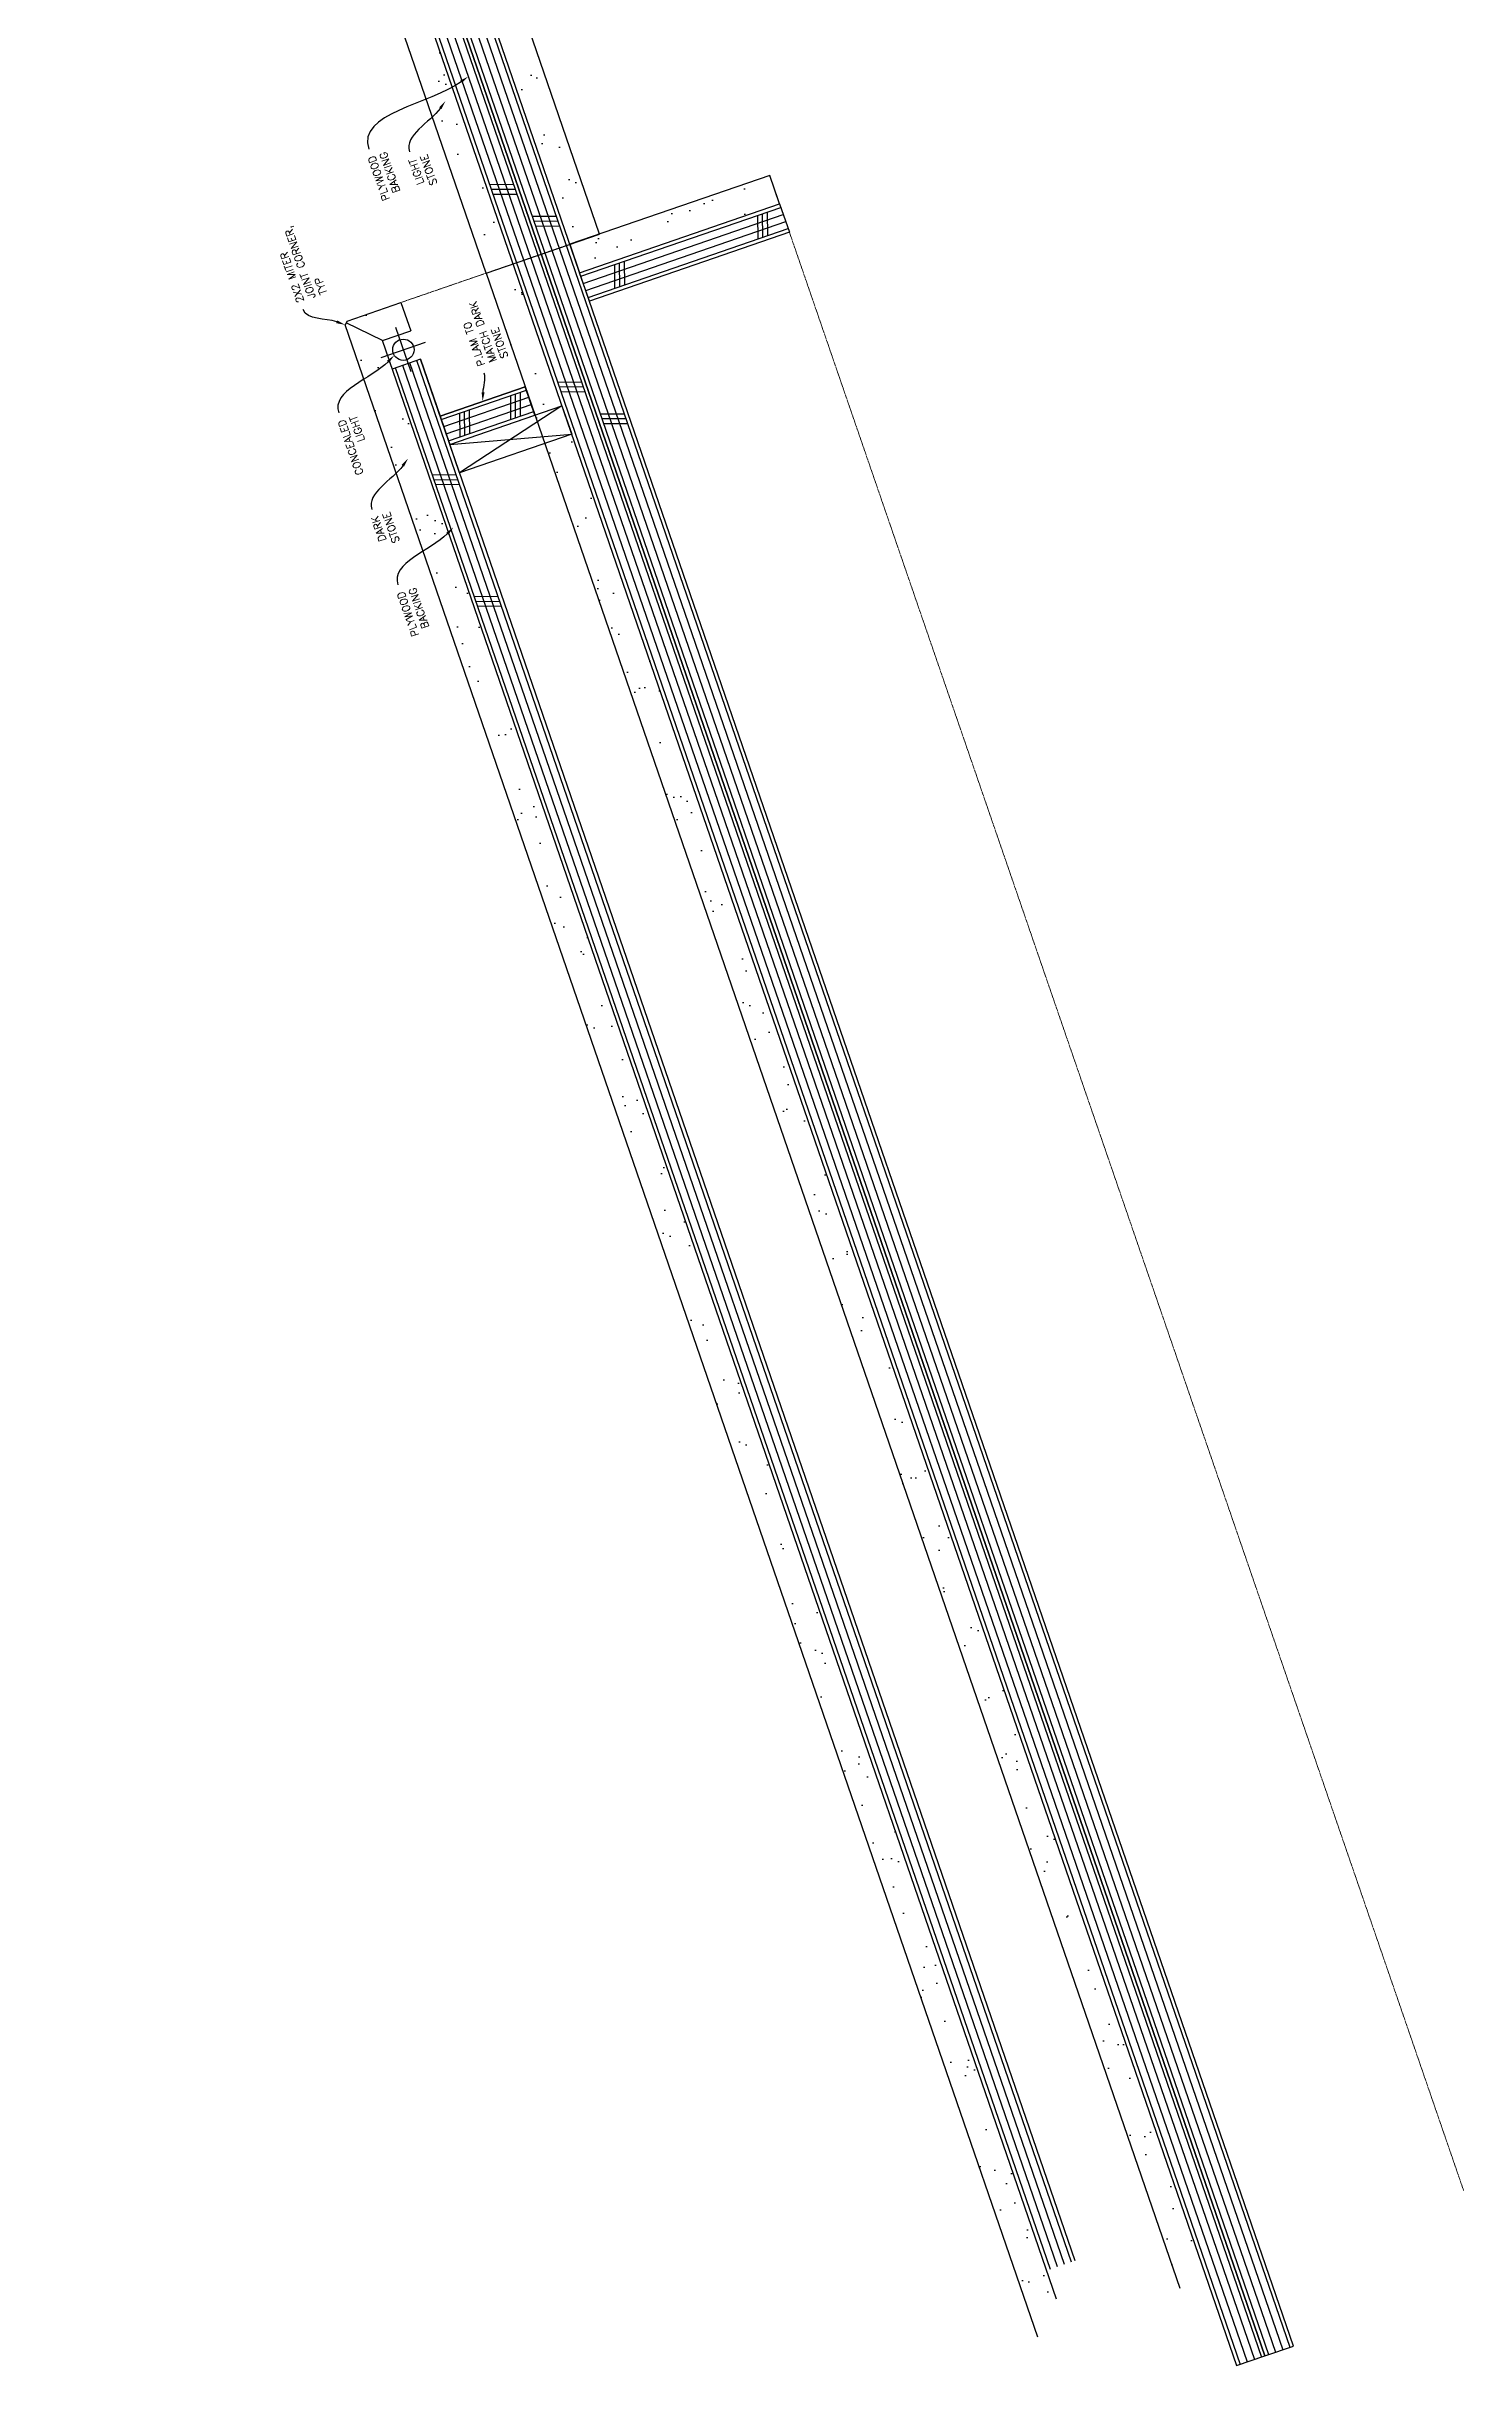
# Model space of a CAD drawing. Extents: x 760773 to 1075934, y 719259 to 1013331.
# Drawn here: x 823833 to 824778, y 823274 to 824819 of the extents above; entities that cross this region are included whole.
import ezdxf
from ezdxf import colors
from ezdxf.entities.mleader import LeaderData, LeaderLine
from ezdxf.math import Vec2, Vec3

# ---------------------------------------------------------------- set-up
doc = ezdxf.new("R2010")
doc.units = 0
doc.header["$MEASUREMENT"] = 0
doc.linetypes.add('DASHED', pattern=[0.75, 0.5, -0.25])
doc.layers.add('72471 FF-FUR', color=9, linetype='Continuous', lineweight=30)
for name, color, linetype in [('A-TEXT', 7, 'Continuous'), ('EXIST2', 11, 'Continuous'), ('MED', 7, 'Continuous'), ('THICK', 1, 'Continuous'), ('THIN', 2, 'Continuous')]:
    doc.layers.add(name, color=color, linetype=linetype)
doc.styles.add('STANDARD1', font='romans')
pattern_1 = [(236.5, (816149.75, 818829.256), (13.73748, -36.02678), [0, -30.4, 0, -34, 0, -32.5]), (206.5, (816149.75, 818829.256), (-15.09112, -64.8915), [0, -16.4, 0, -27.4, 0, -10.5]), (166.5, (816173.01, 818837.265), (-58.85273, -20.38432), [0, -10, 0, -36, 0, -47]), (156.5, (816173.01, 818837.265), (-51.1321, -36.17115), [0, -5, 0, -23.6, 0, -27])]

msp = doc.modelspace()

# ---------------------------------------------------------------- hatches: boundary and pattern name
at = {"layer": 'EXIST2'}
h = msp.add_hatch(dxfattribs=at)
h.set_pattern_fill('AR-SAND', color=256, scale=20)
h.set_pattern_definition(pattern_1)
h.paths.add_polyline_path([(824588.53458, 823325.36426), (824606.49943, 823331.55005), (824144.19265, 824674.18643), (824126.2278, 824668.00063)])
at = {"layer": 'THIN'}
h = msp.add_hatch(dxfattribs=at)
h.set_pattern_fill('AR-SAND', color=256, scale=20)
h.set_pattern_definition([(236.5, (816338.855, 818894.37), (13.73748, -36.02678), [0, -30.4, 0, -34, 0, -32.5]), (206.5, (816338.855, 818894.37), (-15.09112, -64.8915), [0, -16.4, 0, -27.4, 0, -10.5]), (166.5, (816362.115, 818902.38), (-58.85273, -20.38432), [0, -10, 0, -36, 0, -47]), (156.5, (816362.115, 818902.38), (-51.1321, -36.17115), [0, -5, 0, -23.6, 0, -27])])
h.paths.add_polyline_path([(824182.0134, 824687.20916), (824201.86929, 824694.04609), (823934.9034, 825469.37132), (824615.67677, 825703.78039), (824591.52613, 825715.55945), (823908.86171, 825480.49924)])
h.paths.add_polyline_path([(824591.52613, 825715.55945), (824615.67677, 825703.78039), (824590.28246, 825777.53084), (824578.5034, 825753.38019), (824585.01476, 825734.46982)])
h = msp.add_hatch(dxfattribs=at)
h.set_pattern_fill('AR-SAND', color=256, scale=20)
h.set_pattern_definition(pattern_1)
h.paths.add_polyline_path([(824126.2278, 824668.00063), (824144.19265, 824674.18643), (823857.36711, 825507.18829), (823833.21646, 825518.96735)])
h.paths.add_polyline_path([(823857.36711, 825507.18829), (823876.27748, 825513.69966), (823895.18785, 825520.21102), (823895.83899, 825518.31998), (824389.39968, 825688.26656), (824401.17874, 825712.41721), (824400.52761, 825714.30825), (823833.21646, 825518.96735)])
h = msp.add_hatch(dxfattribs=at)
h.set_pattern_fill('AR-SAND', color=256, scale=20)
h.set_pattern_definition(pattern_1)
h.paths.add_polyline_path([(824315.33151, 824733.11427), (824182.0134, 824687.20916), (824188.52476, 824668.29878), (824321.84288, 824714.20389)])
h = msp.add_hatch(dxfattribs=at)
h.set_pattern_fill('AR-SAND', color=256, scale=20)
h.set_pattern_definition([(236.5, (817271.91, 819215.646), (13.73748, -36.02678), [0, -30.4, 0, -34, 0, -32.5]), (206.5, (817271.91, 819215.646), (-15.09112, -64.8915), [0, -16.4, 0, -27.4, 0, -10.5]), (166.5, (817295.17, 819223.655), (-58.85273, -20.38432), [0, -10, 0, -36, 0, -47]), (156.5, (817295.17, 819223.655), (-51.1321, -36.17115), [0, -5, 0, -23.6, 0, -27])])
h.paths.add_polyline_path([(824512.89309, 823299.3188), (824050.58631, 824641.95518), (824031.67594, 824635.44382), (824493.98272, 823292.80744)])

# ---------------------------------------------------------------- linework, layer by layer
at = {"layer": '72471 FF-FUR', "linetype": 'Continuous', "lineweight": 0, "ltscale": 0.001}
msp.add_line((824315.33151, 824733.11427), (824315.33151, 824733.11427), dxfattribs=at)
at = {"layer": 'MED'}
for p, q in [((824201.86929, 824694.04609), (823934.9034, 825469.37132)), ((824126.2278, 824668.00063), (824201.86929, 824694.04609)), ((824126.2278, 824668.00063), (824588.53458, 823325.36426))]:
    msp.add_line(p, q, dxfattribs=at)
at = {"layer": 'MED', "flags": 128}
for points in [[(824664.17983, 823286.89615), (823895.18785, 825520.21102), (823876.27748, 825513.69966), (824645.26946, 823280.38478), (824664.17983, 823286.89615)], [(824645.26946, 823280.38478), (823876.27748, 825513.69966), (823857.36711, 825507.18829), (824626.35909, 823273.87342), (824645.26946, 823280.38478)], [(824152.27325, 824592.35915), (824095.54214, 824572.82506), (824102.0535, 824553.91469), (824158.78461, 824573.44878), (824152.27325, 824592.35915)]]:
    msp.add_lwpolyline(points, dxfattribs=at)
at = {"layer": 'THICK'}
for p, q in [((824126.2278, 824668.00063), (823833.21646, 825518.96735)), ((824033.56698, 824636.09496), (824032.32708, 824633.55278)), ((824033.56698, 824636.09496), (824069.49668, 824648.46655)), ((824493.98272, 823292.80744), (824032.32708, 824633.55278)), ((824057.09768, 824623.04481), (824076.00805, 824629.55617)), ((824506.38173, 823318.22918), (824057.09768, 824623.04481)), ((824082.51941, 824610.6458), (824063.60904, 824604.13444)), ((824518.78074, 823343.65091), (824082.51941, 824610.6458))]:
    msp.add_line(p, q, dxfattribs=at)
msp.add_lwpolyline([(824315.33151, 824733.11427), (824182.0134, 824687.20916), (824188.52476, 824668.29878), (824321.84288, 824714.20389)], close=True, dxfattribs=at)
for points in [[(824188.52476, 824668.29878), (824321.84288, 824714.20389), (824328.35424, 824695.29352), (824195.03612, 824649.38841), (824188.52476, 824668.29878)], [(824069.49668, 824648.46655), (824076.00805, 824629.55617)], [(824082.51941, 824610.6458), (824095.54214, 824572.82506), (824152.27325, 824592.35915)]]:
    msp.add_lwpolyline(points, dxfattribs=at)
at = {"layer": 'THICK', "flags": 128}
msp.add_lwpolyline([(824102.0535, 824553.91469), (824176.74947, 824579.63457), (824183.26083, 824560.7242), (824108.56486, 824535.00432)], close=True, dxfattribs=at)
at = {"layer": 'THIN'}
for p, q in [((823888.09646, 825517.76926), (824657.08844, 823284.45438)), ((823892.82405, 825519.3971), (824661.81604, 823286.08222)), ((823859.7309, 825508.00221), (824628.72289, 823274.68734)), ((823864.4585, 825509.63006), (824633.45048, 823276.31518)), ((823869.18609, 825511.2579), (824638.17807, 823277.94302)), ((823873.91368, 825512.88574), (824642.90566, 823279.57086)), ((823878.64128, 825514.51358), (824647.63326, 823281.1987)), ((823883.36887, 825516.14142), (824652.36085, 823282.82654)), ((824144.52526, 824726.97264), (824128.71946, 824726.80273)), ((824145.60368, 824723.8407), (824129.79787, 824723.67079)), ((824146.75245, 824720.50442), (824130.94665, 824720.33451)), ((824172.96422, 824705.81098), (824157.15842, 824705.64107)), ((824174.04263, 824702.67904), (824158.23683, 824702.50913)), ((824175.19141, 824699.34276), (824159.3856, 824699.17285)), ((824189.33868, 824665.93499), (824322.6568, 824711.8401)), ((824190.96652, 824661.20739), (824324.28464, 824707.1125)), ((824192.59436, 824656.4798), (824325.91248, 824702.38491)), ((824194.2222, 824651.75221), (824327.54032, 824697.65732)), ((824307.16023, 824706.5042), (824307.33013, 824690.69839)), ((824310.29216, 824707.58261), (824310.46207, 824691.77681)), ((824313.62845, 824708.73139), (824313.79835, 824692.92558)), ((824211.73709, 824673.64738), (824211.907, 824657.84157)), ((824214.86903, 824674.72579), (824215.03894, 824658.91999)), ((824218.20531, 824675.87457), (824218.37522, 824660.06876)), ((824057.09768, 824623.04481), (824032.94703, 824634.82387)), ((824056.31935, 824611.85399), (824085.89273, 824622.03693)), ((824076.1975, 824602.15877), (824066.01457, 824631.73215)), ((824502.23416, 823337.95347), (824065.97284, 824604.94836)), ((824506.96176, 823339.58131), (824070.70043, 824606.5762)), ((824511.68935, 823341.20915), (824075.42802, 824608.20404)), ((824516.41694, 823342.83699), (824080.15561, 824609.83188)), ((824096.35606, 824570.46126), (824153.08717, 824589.99535)), ((824189.85954, 824595.31233), (824174.05374, 824595.14242)), ((824190.93796, 824592.1804), (824175.13215, 824592.01049)), ((824097.9839, 824565.73367), (824154.71501, 824585.26776)), ((824099.61174, 824561.00608), (824156.34285, 824580.54017)), ((824101.23958, 824556.27848), (824157.97069, 824575.81257)), ((824108.477, 824574.63484), (824108.64691, 824558.82903)), ((824176.74947, 824579.63457), (824108.56486, 824535.00432)), ((824111.60893, 824575.71325), (824111.77884, 824559.90744)), ((824114.94522, 824576.86202), (824115.11513, 824561.05622)), ((824142.39935, 824586.31524), (824142.56926, 824570.50943)), ((824145.53128, 824587.39365), (824145.70119, 824571.58785)), ((824148.86757, 824588.54243), (824149.03748, 824572.73662)), ((824192.08673, 824588.84411), (824176.28092, 824588.6742)), ((824218.2985, 824574.15067), (824202.4927, 824573.98076)), ((824102.0535, 824553.91469), (824183.26083, 824560.7242)), ((824219.37691, 824571.01874), (824203.57111, 824570.84883)), ((824220.52569, 824567.68245), (824204.71988, 824567.51254)), ((824090.53178, 824533.62401), (824106.33759, 824533.79392)), ((824091.68055, 824530.28772), (824107.48636, 824530.45763)), ((824092.75897, 824527.15579), (824108.56477, 824527.3257)), ((824118.4147, 824452.64613), (824134.2205, 824452.81604)), ((824119.56347, 824449.30985), (824135.36928, 824449.47976)), ((824120.64188, 824446.17791), (824136.44769, 824446.34782))]:
    msp.add_line(p, q, dxfattribs=at)
at = {"layer": 'THIN', "linetype": 'DASHED', "lineweight": 0}
for p, q in [((824315.33151, 824733.11427), (824777.63829, 823390.47789)), ((824069.49668, 824648.46655), (824182.0134, 824687.20916))]:
    msp.add_line(p, q, dxfattribs=at)
at = {"layer": 'THIN'}
msp.add_circle((824071.10604, 824616.94546), 7.09465, dxfattribs=at)

# ---------------------------------------------------------------- leaders
at = {"layer": 'A-TEXT'}
ml = msp.add_multileader_mtext('Standard', dxfattribs=at)
ml.set_content('PLYWOOD\\PBACKING', color=256, style='STANDARD1')
ml.set_leader_properties()
ml.build(insert=Vec2(0, 0))
ml.multileader.update_dxf_attribs({"leader_type": 2, "dogleg_length": 100, "arrow_head_size": 6})
ctx = ml.context
ctx.base_point, ctx.char_height, ctx.arrow_head_size, ctx.landing_gap_size, ctx.plane_origin, ctx.plane_x_axis, ctx.plane_y_axis = Vec3(824062.05428, 824710.05842), 5, 6, 5, Vec3(823899.54376, 824788.04431), Vec3(-0.3255681545, 0.9455185756), Vec3(-0.9455185756, -0.3255681545)
ctx.text_align_type = 2
notes = []
notes.append((ctx, [(0, (1, 1, 0), (824044.84568, 824760.03583), (0.3255681545, -0.9455185756), 10, [(0, [(824114.40901, 824799.07883)], 0, [])])]))
ctx.mtext.insert, ctx.mtext.text_direction, ctx.mtext.rotation, ctx.mtext.width, ctx.mtext.alignment, ctx.mtext.line_spacing_factor, ctx.mtext.flow_direction = Vec3(824047.3654, 824745.03913), Vec3(-0.3255681545, 0.9455185756), 1.9024088847, 56.5010309, 3, 0.975, 5
ml = msp.add_multileader_mtext('Standard', dxfattribs=at)
ml.set_content('LIGHT\\PSTONE', color=256, style='STANDARD1')
ml.set_leader_properties()
ml.build(insert=Vec2(0, 0))
ml.multileader.update_dxf_attribs({"leader_type": 2, "dogleg_length": 100, "arrow_head_size": 6})
ctx = ml.context
ctx.base_point, ctx.char_height, ctx.arrow_head_size, ctx.landing_gap_size, ctx.plane_origin, ctx.plane_x_axis, ctx.plane_y_axis = Vec3(824085.76218, 824718.28134), 5, 6, 5, Vec3(823926.66238, 824786.36179), Vec3(-0.3255681545, 0.9455185756), Vec3(-0.9455185756, -0.3255681545)
ctx.text_align_type = 2
notes.append((ctx, [(0, (1, 1, 0), (824071.9643, 824758.35332), (0.3255681545, -0.9455185756), 10, [(0, [(824099.24397, 824782.83689)], 0, [])])]))
ctx.mtext.insert, ctx.mtext.text_direction, ctx.mtext.rotation, ctx.mtext.width, ctx.mtext.alignment, ctx.mtext.line_spacing_factor, ctx.mtext.flow_direction = Vec3(824074.48402, 824743.35662), Vec3(-0.3255681545, 0.9455185756), 1.9024088847, 33.3668283, 3, 0.975, 5
ml = msp.add_multileader_mtext('Standard', dxfattribs=at)
ml.set_content('2X2 MITER JOINT CORNER, TYP', color=256, style='STANDARD1')
ml.set_leader_properties()
ml.build(insert=Vec2(0, 0))
ml.multileader.update_dxf_attribs({"leader_type": 2, "dogleg_length": 100, "arrow_head_size": 6})
ctx = ml.context
ctx.base_point, ctx.char_height, ctx.arrow_head_size, ctx.landing_gap_size, ctx.plane_origin, ctx.plane_x_axis, ctx.plane_y_axis = Vec3(824004.30156, 824643.83495), 5, 6, 5, Vec3(823843.59139, 824716.59222), Vec3(-0.3255681545, 0.9455185756), Vec3(-0.9455185756, -0.3255681545)
notes.append((ctx, [(1, (1, 1, 0), (824007.55724, 824634.37976), (-0.3255681545, 0.9455185756), 10, [(0, [(824032.32708, 824633.55278)], 0, [])])]))
ctx.mtext.insert, ctx.mtext.text_direction, ctx.mtext.rotation, ctx.mtext.width, ctx.mtext.line_spacing_factor, ctx.mtext.flow_direction = Vec3(824000.30992, 824647.74862), Vec3(-0.3255681545, 0.9455185756), 1.9024088847, 56.5010309, 0.975, 5
ml = msp.add_multileader_mtext('Standard', dxfattribs=at)
ml.set_content('P.LAM TO MATCH DARK STONE', color=256, style='STANDARD1')
ml.set_leader_properties()
ml.build(insert=Vec2(0, 0))
ml.multileader.update_dxf_attribs({"leader_type": 2, "dogleg_length": 100, "arrow_head_size": 6})
ctx = ml.context
ctx.base_point, ctx.char_height, ctx.arrow_head_size, ctx.landing_gap_size, ctx.plane_origin, ctx.plane_x_axis, ctx.plane_y_axis = Vec3(824124.92587, 824601.42995), 5, 6, 5, Vec3(823966.71889, 824684.16086), Vec3(-0.3255681545, 0.9455185756), Vec3(-0.9455185756, -0.3255681545)
notes.append((ctx, [(1, (1, 1, 0), (824128.18155, 824591.97477), (-0.3255681545, 0.9455185756), 10, [(0, [(824123.90769, 824582.5921)], 0, [])])]))
ctx.mtext.insert, ctx.mtext.text_direction, ctx.mtext.rotation, ctx.mtext.width, ctx.mtext.defined_height, ctx.mtext.line_spacing_factor, ctx.mtext.flow_direction = Vec3(824120.93423, 824605.34363), Vec3(-0.3255681545, 0.9455185756), 1.9024088847, 59.7461005, 36.37803, 0.975, 5
ml = msp.add_multileader_mtext('Standard', dxfattribs=at)
ml.set_content('CONCEALED LIGHT', color=256, style='STANDARD1')
ml.set_leader_properties()
ml.build(insert=Vec2(0, 0))
ml.multileader.update_dxf_attribs({"leader_type": 2, "dogleg_length": 100, "arrow_head_size": 6})
ctx = ml.context
ctx.base_point, ctx.char_height, ctx.arrow_head_size, ctx.landing_gap_size, ctx.plane_origin, ctx.plane_x_axis, ctx.plane_y_axis = Vec3(824044.796, 824526.23053), 5, 6, 5, Vec3(823879.4949, 824612.32086), Vec3(-0.3255681545, 0.9455185756), Vec3(-0.9455185756, -0.3255681545)
ctx.text_align_type = 2
notes.append((ctx, [(0, (1, 1, 0), (824024.79682, 824584.31239), (0.3255681545, -0.9455185756), 10, [(0, [(824065.04327, 824613.26078)], 0, [])])]))
ctx.mtext.insert, ctx.mtext.text_direction, ctx.mtext.rotation, ctx.mtext.width, ctx.mtext.alignment, ctx.mtext.line_spacing_factor, ctx.mtext.flow_direction = Vec3(824027.31654, 824569.31569), Vec3(-0.3255681545, 0.9455185756), 1.9024088847, 56.5010309, 3, 0.975, 5
ml = msp.add_multileader_mtext('Standard', dxfattribs=at)
ml.set_content('DARK STONE', color=256, style='STANDARD1')
ml.set_leader_properties()
ml.build(insert=Vec2(0, 0))
ml.multileader.update_dxf_attribs({"leader_type": 2, "dogleg_length": 100, "arrow_head_size": 6})
ctx = ml.context
ctx.base_point, ctx.char_height, ctx.arrow_head_size, ctx.landing_gap_size, ctx.plane_origin, ctx.plane_x_axis, ctx.plane_y_axis = Vec3(824060.71872, 824479.9876), 5, 6, 5, Vec3(823901.61891, 824548.06806), Vec3(-0.3255681545, 0.9455185756), Vec3(-0.9455185756, -0.3255681545)
ctx.text_align_type = 2
notes.append((ctx, [(0, (1, 1, 0), (824046.92083, 824520.05958), (0.3255681545, -0.9455185756), 10, [(0, [(824074.20051, 824544.54315)], 0, [])])]))
ctx.mtext.insert, ctx.mtext.text_direction, ctx.mtext.rotation, ctx.mtext.width, ctx.mtext.alignment, ctx.mtext.line_spacing_factor, ctx.mtext.flow_direction = Vec3(824049.44056, 824505.06288), Vec3(-0.3255681545, 0.9455185756), 1.9024088847, 33.3668283, 3, 0.975, 5
ml = msp.add_multileader_mtext('Standard', dxfattribs=at)
ml.set_content('PLYWOOD\\PBACKING', color=256, style='STANDARD1')
ml.set_leader_properties()
ml.build(insert=Vec2(0, 0))
ml.multileader.update_dxf_attribs({"leader_type": 2, "dogleg_length": 100, "arrow_head_size": 6})
ctx = ml.context
ctx.base_point, ctx.char_height, ctx.arrow_head_size, ctx.landing_gap_size, ctx.plane_origin, ctx.plane_x_axis, ctx.plane_y_axis = Vec3(824081.46639, 824419.732), 5, 6, 5, Vec3(823918.95587, 824497.71788), Vec3(-0.3255681545, 0.9455185756), Vec3(-0.9455185756, -0.3255681545)
ctx.text_align_type = 2
notes.append((ctx, [(0, (1, 1, 0), (824064.25779, 824469.70941), (0.3255681545, -0.9455185756), 10, [(0, [(824104.50424, 824498.6578)], 0, [])])]))
ctx.mtext.insert, ctx.mtext.text_direction, ctx.mtext.rotation, ctx.mtext.width, ctx.mtext.alignment, ctx.mtext.line_spacing_factor, ctx.mtext.flow_direction = Vec3(824066.77751, 824454.71271), Vec3(-0.3255681545, 0.9455185756), 1.9024088847, 56.5010309, 3, 0.975, 5
for ctx, leaders in notes:
    for number, flags, end, landing, length, lines in leaders:
        leader = LeaderData()
        leader.index, (leader.has_last_leader_line, leader.has_dogleg_vector, leader.attachment_direction) = number, flags
        leader.last_leader_point, leader.dogleg_vector, leader.dogleg_length = Vec3(end), Vec3(landing), length
        for number, points, colour, breaks in lines:
            line = LeaderLine()
            line.index, line.vertices, line.color, line.breaks = number, Vec3.list(points), colors.encode_raw_color(colour), breaks
            leader.lines.append(line)
        ctx.leaders.append(leader)

doc.saveas('drawing.dxf')
